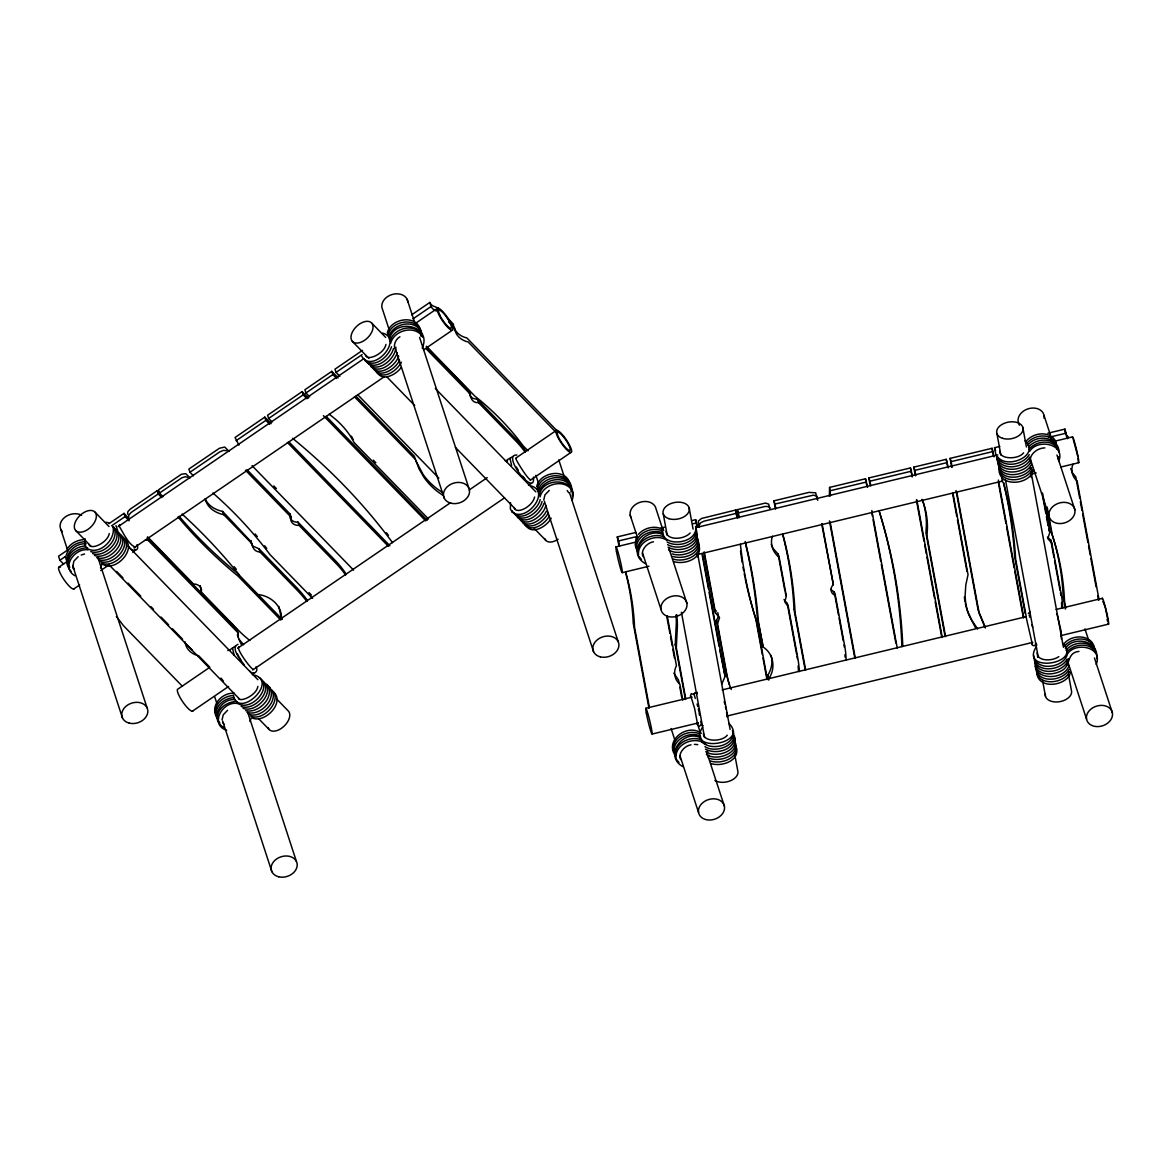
<?xml version="1.0" encoding="UTF-8"?>
<svg xmlns="http://www.w3.org/2000/svg" width="1171" height="1171" viewBox="0 0 1171 1171"><rect width="100%" height="100%" fill="white"/><g stroke="black" fill="none" stroke-linecap="round" stroke-linejoin="round"><path stroke-width="1.5" d="M251.077 541.734L222.666 511.434C215.435 509.912 208.116 505.813 205.145 498.714M251.092 540.68C251.663 545.774 253.697 551.98 260.006 551.98L297.097 590.14A195.147 150.576 -18.1 0 1 306.89 601.47M696.423 531.722C693.891 543.812 676.94 547.428 667.119 542.056M698.809 544.661C696.73 555.683 682.254 559.24 672.783 556.459M703.434 733.69C703.156 741.785 721.951 742.224 727.279 735.198M734.7 738.813C732.168 750.904 715.218 754.519 705.396 749.147M997.692 461.184C999.361 476.773 1024.888 474.035 1030.67 462.311M998.175 463.848C999.858 479.437 1025.386 476.699 1031.153 464.975M998.643 466.38C1000.327 481.969 1025.855 479.232 1031.622 467.522M999.112 468.927C998.409 487.721 1030.202 485.365 1033.422 469.732M999.756 451.318C999.478 459.413 1018.272 459.852 1023.6 452.826M1033.598 655.467C1035.427 671.949 1064.527 668.26 1067.425 653.74M1034.066 658C1035.75 673.588 1061.263 670.851 1067.044 659.127M1034.535 660.532C1036.364 677.028 1065.464 673.325 1068.362 658.805M1035.984 668.407C1037.667 683.981 1063.195 681.244 1068.962 669.534M1036.452 670.939C1038.135 686.528 1063.663 683.776 1069.43 672.066M1037.565 655.877L1037.667 657.326M829.346 496.211L829.58 487.414L865.501 478.763L867.55 487.341M830.488 495.919L829.58 487.414M690.363 696.262L691.241 693.627L693.949 694.535M697.404 555.405L697.316 556.898M1002.303 481.896L1001.732 476.919M1035.779 642.996C1036.701 646.202 1032.002 646.802 1031.666 643.655M1102.862 601.367L1105.234 607.325L1108.117 621.069M420.945 336.209L421.15 332.418M571.009 491.966L571.214 488.175M572.326 496.006L572.531 492.201M1047.855 433.226L1064.981 429.098L1064.922 429.845A13.335 10.29 -18.1 0 0 1064.922 430.591M1064.981 429.098L1066.239 433.885A13.335 10.29 -18.1 0 0 1066.883 437.427L1067.586 438.73M685.401 699.365L675.257 644.489L676.37 622.284A224.085 172.913 -18.1 0 0 676.004 615.038M685.796 699.043L676.311 647.709L677.424 625.519A224.085 172.913 -18.1 0 0 676.721 614.673M134.841 549.14L134.372 551.424L132.821 552.478M510.102 458.285L507.643 459.339L507.189 462.062M693.627 694.505L694.901 692.676L697.184 693.759M696.847 693.73L697.36 692.354M701.107 724.571L699.365 726.43L697.023 724.234M426.434 346.938L469.586 391.319L469.469 393.544M469.586 391.319C469.952 396.53 471.635 403.292 478.5 402.634L515.591 440.779A163.911 126.483 -18.1 0 1 525.237 452.226M249.833 640.478A162.213 125.165 -18.1 0 1 238.401 630.261L201.324 592.102C202.685 587.33 197.884 583.67 193.464 584.007L147.78 537.006M85.234 538.88L85.073 545.174L86.976 548.365M395.842 347.202C395.696 359.336 375.964 375.262 367.416 362.161M510.527 502.637L510.366 508.931L512.283 512.122M246.935 469.63L290.086 514.01C288.3 518.929 293.409 522.734 297.946 522.105L335.038 560.25A148.424 114.524 -18.1 0 1 345.987 573.805M290.086 514.01L291.14 517.231C289.354 522.149 294.463 525.955 299 525.325L336.092 563.471A148.424 114.524 -18.1 0 1 345.65 574.976M109.254 533.537C107.834 542.759 90.401 550.765 88.85 544.252M257.869 686.411C256.786 694.857 241.124 702.38 238.43 698.575M385.918 344.406C384.512 353.627 367.079 361.649 365.528 355.135M391.538 346.718C388.64 356.599 374.852 368.587 365.015 360.639M393.412 348.636C391.129 359.087 373.11 372.656 365.542 360.244M540.168 499.593C538.016 510.161 519.251 523.876 512.225 510.849M542.041 501.525C539.89 512.078 521.124 525.794 514.098 512.766M543.9 503.442C541.002 513.322 527.213 525.311 517.377 517.362M545.862 505.448C543.71 516.016 524.945 529.731 517.919 516.704M229.838 649.861L232.619 647.973M253.785 673.076L252.307 674.789M531.268 483.403L528.472 485.292M772.392 536.23C769.801 543.856 772.86 552.507 779.169 557.337L786.312 595.98L784.804 601.923L788.288 606.651L797.612 657.077A195.147 150.576 -18.1 0 1 799.369 671.598M662.976 528.399C658.131 548.555 698.721 544.925 695.647 526.394M1035.881 660.342C1029.997 679.795 1062.038 681.39 1068.494 667.002M721.804 684.054L725.083 676.37L702.556 554.454M636.19 537.826L635.18 545.071L637.902 552.756M706.977 753.597L707.694 751.27M708.294 757.637L709.011 755.295M1058.101 459.149L1058.818 456.807M1072.958 464.302C1070.514 470.039 1072.255 477.007 1077.1 480.915L1099.071 599.815M1002.347 481.383L1002.8 480.52M1028.314 613.399L1029.997 612.038M66.264 555.083L67.611 551.585M101.906 564.276L100.472 567.979M387.294 333.047C390.353 318.161 417.403 313.799 420.477 330.588M387.982 335.169C391.392 319.141 420.404 316.287 421.867 334.818M388.67 337.277C391.919 323.884 413.729 318.41 420.931 331.232M389.328 339.297C394.188 317.341 432.816 325.333 422.175 348.065M389.987 341.303C393.236 327.909 415.046 322.435 422.233 335.257M390.646 343.323C393.895 329.929 415.705 324.455 422.892 337.277M249.935 721.424L251.267 717.925M536.655 486.697C539.729 471.811 566.779 467.449 569.853 484.238M537.357 488.819C541.236 471.664 571.741 470.508 571.887 490.473M538.045 490.927C541.28 477.534 563.09 472.059 570.292 484.882M538.704 492.947C541.939 479.539 563.749 474.079 570.95 486.887M539.363 494.952C543.022 475.265 579.879 478.734 572.092 500.339M540.021 496.972C543.256 483.579 565.066 478.105 572.268 490.927M397.189 352.837C394.1 362.586 380.473 374.413 370.709 366.494M398.667 356.013C395.93 365.952 377.823 378.467 371.266 365.835M534.605 497.016C532.615 506.56 516.352 515.035 514.084 507.658M1029.236 454.582C1023.176 465.297 1003.269 468.561 996.682 456.91M1029.704 457.114C1023.63 467.917 1003.284 471.181 997.019 459.12M1030.173 459.661C1023.937 472.279 996.521 473.787 996.726 456.339M1032.105 470.054C1026.03 480.857 1005.684 484.121 999.419 472.059M1078.974 651.398C1066.854 652.584 1070.792 664.733 1062.946 669.914C1054.895 675.125 1040.111 676.472 1035.325 666.343M1069.913 674.613C1064.102 686.191 1039.145 689.075 1036.92 673.823M1058.657 461.374C1066.02 444.087 1037.887 438.217 1029.748 451.186M1096.188 664.411C1103.536 647.124 1075.417 641.254 1067.264 654.208M768.805 680.131L767.898 675.243C771.308 669.3 773.241 662.01 770.972 655.321M515.913 458.359C514.215 457.393 528.121 480.315 530.712 479.729M399.56 360.273C395.71 368.909 379.565 379.55 373.198 368.104M401.433 362.19C397.145 370.182 384.937 379.726 376.403 372.349M546.33 511.229C542.466 519.865 526.321 530.507 519.953 519.075M548.189 513.147C543.9 521.154 531.693 530.697 523.159 523.32M549.316 516.221C544.91 523.73 533.068 532.366 525.018 525.237M551.175 518.138C547.135 526.306 531.473 535.879 525.559 524.828M1032.72 642.396L1032.222 643.757L1026.03 616.736M1061.424 639.029L1061.219 631.667L1056.974 613.838M1042.512 493.006L1049.816 532.512L1047.811 538.572L1051.792 543.198L1061.116 593.609M729.518 684.947A162.213 125.165 -18.1 0 1 725.771 670.895L716.476 620.484L718.511 616.327L717.823 612.638M730.558 688.167A162.213 125.165 -18.1 0 1 726.825 674.115L717.53 623.704L719.565 617.629L715.554 613.019L714.5 609.798L703.873 552.331M67.01 549.258C70.67 543.095 77.813 539.641 84.868 539.597M67.698 551.38C71.358 545.203 78.501 541.763 85.556 541.719M822.071 523.598L833.357 584.651C829.668 587.754 830.488 593.96 835.333 595.322L844.642 645.748M401.053 367.562C396.457 374.544 382.039 382.244 376.93 371.954M638.4 534.342C644.021 528.033 653.667 525.428 661.527 528.78M1026.382 440.911C1032.002 434.587 1041.648 431.982 1049.523 435.334M1027.069 443.019C1032.69 436.71 1042.336 434.09 1050.211 437.456M1027.772 445.141C1036.276 434.031 1058.379 436.036 1059.126 452.182M1028.431 447.146C1035.34 438.964 1050.87 436.783 1057.252 446.678M1029.089 449.166C1035.998 440.984 1051.529 438.803 1057.911 448.683M1063.912 643.933C1071.743 633.687 1092.865 634.14 1094.636 649.071M1064.6 646.055C1071.524 637.873 1087.054 635.677 1093.436 645.572M1065.288 648.163C1074.788 635.355 1099.247 640.844 1096.7 658.673M1065.947 650.183C1072.87 642.001 1088.401 639.805 1094.783 649.7M1066.605 652.203C1073.529 644.006 1089.059 641.825 1095.441 651.72M702.571 727.206C685.635 753.948 750.567 744.434 728.772 723.297M1036.233 646.846C1019.297 673.588 1084.229 664.074 1062.434 642.938M78.179 556.664L73.89 561.143L72.704 566.764M399.897 336.75C395.403 339.253 393.383 345.43 394.92 348.621M227.555 710.314L223.251 714.793L222.036 719.902M549.258 490.4L544.969 494.879L543.739 500.002M690.143 532.995C683.864 540.021 666.431 540.519 666.094 531.327M698.443 722.697L697.579 724.351L694.637 708.587L690.905 696.335L691.534 697.096M1031.153 477.461L1031.753 472.469M67.581 550.048L58.55 556.225L59.867 560.25L63.673 564.173M411.665 314.853L429.772 302.469L430.138 303.113A13.335 10.29 -18.1 0 0 432.743 305.807L437.559 307.797L439.989 310.3M109.005 523.642L124.009 513.381L128.078 517.567L129.132 520.788L125.063 516.601L124.009 513.381M162.974 496.724L157.148 490.737L130.083 509.253L127.771 511.786L127.683 514.201M271.16 423.609L264.836 417.11L235.049 437.486L238.913 445.112M308.441 398.125L302.118 391.626L267.603 415.222L268.657 418.457L272.082 421.984M338.156 377.867L331.803 371.339L304.884 389.753L305.938 392.973L309.715 396.852M362.527 350.349L334.979 369.172L336.033 372.393L339.839 376.315M59.867 560.25L65.898 556.137M412.982 318.878L431.089 306.495L429.772 302.469M111.552 525.838L125.063 516.601M157.148 490.737L158.202 493.957L131.137 512.488L128.825 515.02L128.737 517.436M193.449 475.85L189.951 472.25L219.738 451.918L223.441 450.337L226.413 450.659M236.103 440.706L265.89 420.345L264.836 417.11M268.657 418.457L303.172 394.861L302.118 391.626M305.938 392.973L332.857 374.559L331.803 371.339M336.033 372.393L362.132 354.564M59.326 566.837L66.864 561.67M118.139 526.628L363.976 358.575M415.251 323.533L437.866 308.061M73.612 589.086L79.643 584.973M100.75 570.54L108.288 565.388M133.933 547.852L384.293 376.725M423.507 349.909L452.152 330.324A13.335 3.001 55.6 0 0 444.395 313.404A13.335 3.001 55.6 0 0 438.481 313.857A13.335 3.001 55.6 0 0 452.152 330.324M209.741 667.324L178.065 688.987A13.335 3.001 55.6 0 0 182.749 701.824A13.335 3.001 55.6 0 0 192.995 710.797M238.401 647.739L449.532 503.413M469.147 490.005L487.238 477.636M515.899 458.051L556.62 430.211M192.351 711.251L228.55 686.499M252.687 670.002L504.555 497.836M530.185 480.315L570.906 452.474A13.335 3.001 55.6 0 0 563.149 435.553A13.335 3.001 55.6 0 0 557.235 436.007A13.335 3.001 55.6 0 0 570.906 452.474M505.287 460.862L507.424 460.115M227.803 650.549L229.94 649.803M1058.833 656.609C1052.026 661.556 1037.169 661.322 1037.111 652.994M238.43 648.031C239.44 653.681 251.121 668.875 253.229 669.402M653.462 541.807C646.085 542.905 640.083 551.57 643.201 556.62M690.992 744.829C683.601 745.927 677.599 754.607 680.732 759.642M81.209 555.025L84.546 554M618.874 545.54L617.278 536.918L636.014 532.41M660.971 528.019L664.44 527.184M692.193 520.51L695.662 519.675L697.477 527.038M737.554 518.021L735.622 510.044L701.488 518.475L698.311 521.08L699.233 527.199M738.755 517.567L737.291 509.648L765.497 503.062L768.703 504.13L769.669 508.36M775.392 508.741L773.929 500.822L808.956 492.391L815.689 492.815L817.036 498.831M869.98 484.179L868.838 477.958L910.467 467.932L912.502 476.524M915.371 475.689L913.79 467.141L946.256 459.31L948.305 467.873M951.745 467.331L950.091 458.388L992.057 448.288L994.091 456.866M996.009 455.607L994.545 447.688L999.8 446.414M617.278 536.918L618.595 540.943L637.331 536.435M1049.172 437.251L1066.298 433.124M693.247 523.73L696.716 522.895M736.676 513.264L704.02 521.154L700.697 522.749L699.292 525.032M737.291 509.648L738.345 512.869L765.263 506.414L768.732 506.633L770.05 507.994M773.929 500.822L774.982 504.042L813.377 495.172L816.743 496.036L817.753 500.251M830.634 490.634L866.555 481.984M868.838 477.958L869.892 481.193L911.521 471.166M913.79 467.141L914.844 470.361L947.31 462.545M950.091 458.388L951.145 461.623L993.11 451.508M615.931 546.886L635.472 542.173M695.867 527.623L997.853 454.904M1054.705 441.204L1072.46 436.929M622.313 572.634L648.954 566.222M696.921 554.673L1002.464 481.076M1030.875 474.24L1036.203 472.952M1061.087 466.966L1078.842 462.691M645.763 708.294L691.959 697.169M722.156 689.895L1025.913 616.736M1056.11 609.462L1102.292 598.337M652.145 734.041L698.34 722.917M726.752 716.081L1032.295 642.498M1060.721 635.648L1108.674 624.099M118.9 525.603C121.74 530.243 128.912 545.32 135.06 546.916M1044.869 447.893C1037.447 447.834 1029.28 454.582 1030.436 460.964M86.244 543.827C71.87 542.466 60.072 560.045 71.124 571.404M85.468 545.979C76.569 546.242 66.762 553.341 67.42 563.002M87.562 547.852C78.208 547.706 67.42 554.776 68.079 565.008M88.22 549.872C74.798 547.647 60.394 567.496 74.915 575.737M234.244 693.247C221.612 692.324 209.17 706.274 217.191 718.174M233.497 695.501C224.583 695.764 214.776 702.863 215.435 712.524M234.185 697.609C225.271 697.872 215.479 704.971 216.123 714.632M234.844 699.629C220.397 698.326 209.404 718.979 223.412 727.25M236.937 701.502C227.584 701.356 216.781 708.426 217.44 718.657M237.596 703.522C222.578 700.624 209.097 724.644 226.691 730.309M703.054 725.61L701.839 725.508M694.418 744.361L697.726 744.624M525.618 451.011A163.911 126.483 -18.1 0 0 514.552 437.544L477.446 399.399L472.66 398.272L469.952 395.476M512.781 456.456L510 458.359L511.61 465.516M237.991 644.299C229.677 648.046 241.724 660.649 244.358 665.318M235.298 646.129L232.517 648.031L234.127 655.204M307.329 600.24A195.147 150.576 -18.1 0 0 296.043 586.905L258.952 548.76L252.951 546.14L251.194 542.744M1036.935 645.016L1035.413 643.933M382.566 333.091C404.361 339.195 372.685 374.442 361.81 356.394M531.18 485.965C551.278 491.747 525.706 523.364 511.976 511.903M105.888 522.207L108.727 522.822M254.517 675.096C278.581 682.064 238.474 719.858 233.292 695.12M245.69 710.636C258.367 713.9 275.214 697.096 267.442 685.094M247.008 712.363C259.742 716.681 277.293 699.248 269.403 687.114M258.323 594.575C270.325 595.922 282.05 605.422 281.406 618.332L278.8 606.432M1078.052 460.291L1078.125 458.315M116.28 530.609C129.952 540.255 109.986 562.329 96.71 557.674M118.242 532.615C132.016 542.305 111.611 564.832 98.379 559.475M120.115 534.532C133.889 544.222 113.47 566.749 100.252 561.392M121.974 536.464C135.748 546.14 115.344 568.667 102.111 563.324M123.848 538.382C138.602 548.496 114.143 574.2 101.599 563.397M86.683 548.16C98.598 556.166 115.724 540.138 113.089 527.287M259.215 677.628C273.794 687.714 250.023 712.949 237.171 702.951M261.089 679.546C274.863 689.221 254.444 711.763 241.226 706.406M262.948 681.463C276.722 691.153 256.317 713.681 243.085 708.323M266.871 685.503L269.711 687.318M268.73 687.421C282.504 697.096 262.099 719.623 248.867 714.281M272.477 691.256C286.251 700.931 265.832 723.473 252.599 718.116M252.146 543.9L223.72 514.669C215.727 513.059 207.677 508.009 205.408 499.754M145.467 539.758L148.293 540.49L237.976 632.764L238.43 637.946L241.314 644.489M516.879 455.021C500.72 454.202 535.967 499.153 533.434 477.124M662.918 533.01C651.969 527.945 635.019 536.142 636.57 549.301M663.576 535.015C645.645 525.325 625.621 552.99 645.426 563.646M699.746 733.924C688.797 728.86 671.847 737.057 673.398 750.216M701.092 738.052C683.176 728.347 663.152 756.027 682.956 766.683M672.315 553.927C682.122 557.294 700.258 551.804 697.916 539.011M673.252 559.006C683.952 562.914 703.508 555.478 698.384 541.544M673.72 561.538C683.527 564.905 701.663 559.431 699.321 546.623M710.124 758.486C719.931 761.853 738.067 756.364 735.725 743.57M710.592 761.018C720.399 764.385 738.535 758.896 736.193 746.103M711.06 763.551C720.868 766.917 739.003 761.443 736.661 748.635M667.587 544.603C678.404 551.321 701.239 543.886 695.998 528.604M668.056 547.135C678.126 553.195 699.116 547.721 696.935 533.683M668.539 549.799C678.829 556.957 703.742 548.306 695.998 533.844M704.927 746.615C715.218 753.773 740.116 745.122 732.373 730.66M705.879 751.811C716.754 758.574 739.648 751.035 734.276 735.695M706.376 754.475C716.696 761.809 742.063 752.646 733.588 738.272M436.241 311.003L434.06 309.832A13.335 10.29 -18.1 0 1 431.455 307.139L431.089 306.495M835.333 595.322L834.279 592.102L830.678 589.32M1033.408 470.215L1030.085 468.063M1070.938 673.237L1068.655 671.773M662.42 531.005C651.486 525.706 634.316 533.947 635.868 547.194M664.425 537.152C653.491 531.854 636.321 540.094 637.888 553.341M700.639 736.149C689.704 730.85 672.535 739.091 674.086 752.338M701.956 740.174C691.022 734.89 673.852 743.131 675.404 756.364M1051.792 543.198L1050.738 539.977L1047.43 537.123M191.942 649.7L185.882 644.123M1050.402 437.559L1055.905 442.536M661.732 528.897L663.811 530.243M667.177 540.519C656.536 532.644 636.878 541.295 638.546 555.347M701.341 733.28C687.816 722.961 664.059 740.101 675.433 755.793M705.747 744.229C695.208 735.3 674.408 743.805 676.062 758.384M441.555 491.937L437.193 488.863A96.739 74.651 -18.1 0 1 423.024 474.299L415.968 461.037M442.609 495.157L438.247 492.098A96.739 74.651 -18.1 0 1 424.078 477.519L419.028 468.898L414.314 456.207L355.925 396.149M112.811 526.76C125.839 536.991 105.756 558.684 92.597 553.532M114.978 528.882C127.376 539.348 107.527 560.514 94.456 555.449M267.749 685.313L265.568 683.776M250.74 716.198C264.456 721.76 283.382 698.589 271.248 689.631M90.723 551.6C103.37 555.727 120.159 539.319 113.631 526.877M788.288 606.651L787.234 603.431L783.999 599.596M715.569 610.413L716.476 611.086M187.419 477.314L185.384 476.685L181.915 477.768L159.578 493.006L158.524 489.785L181.446 474.24L185.721 473.67L190.039 477.87M745.722 544.647A797.597 615.448 -18.1 0 1 757.359 618.229L763.155 647.08C773.694 653.711 775.817 668.421 768.952 678.463L767.898 675.243M1025.093 440.925C1040.741 455.065 1007.426 469.878 997.648 456.88M702.029 742.033C711.324 751.401 735.505 745.649 733.339 730.631M249.686 671.012C252.995 675.784 259.201 671.656 255.951 666.797M243.612 644.723L239.016 639.264M1068.42 437.105L1066.269 434.704M779.169 557.337L778.115 554.117L773.197 548.584L771.265 544.471M128.444 546.506C130.801 551.775 140.359 552.009 136.992 544.676M447.263 317.78L453.323 324.016C453.777 331.232 460.071 336.545 466.834 337.907L557.528 431.279M448.566 321.805L454.641 328.041C455.095 335.272 461.389 340.571 468.151 341.947L555.698 431.997M426.361 346.235L474.753 396.018A392.109 302.557 -18.1 0 1 523.013 445.639L528.077 450.864M426.215 348.856L470.64 394.539M371.69 323.035A13.335 7.934 -44.2 0 1 361.78 341.873A13.335 7.934 -44.2 0 1 352.559 331.686A13.335 7.934 -44.2 0 1 371.69 323.035L385.683 337.424M435.319 388.479L535.85 491.893M352.325 341.361L368.88 358.385M386.693 376.711L414.68 405.503M455.402 447.395L515.225 508.917M534.313 528.545L545.759 540.329M357.609 394.598L438.847 478.149M332.857 374.559L336.663 378.482M354.432 396.764L415.368 459.427M373.315 460.144L375.832 462.735M428.513 519.046L354.228 442.653L350.407 436.168A122.882 94.822 -18.1 0 0 329.095 414.241M326.124 416.32L427.181 520.275M303.172 394.861L306.963 398.755M323.386 415.646L425.717 520.905M288.842 441.804L389.899 545.759M265.89 420.345L269.681 424.239M287.363 442.433L388.435 546.389M273.838 485.95L276.385 488.556M252.043 465.663L353.583 570.116M229.179 451.347L224.671 447.044L219.431 448.273L188.897 469.029L189.951 472.25M245.456 470.244L291.14 517.231M308.983 592.541L311.501 595.131M312.555 598.352L269.842 554.425A599.479 462.574 -18.1 0 0 212.917 493.02M282.255 619.415L237.025 572.897A658.204 507.892 -18.1 0 1 179.134 516.265M158.202 493.957L161.7 497.558M280.791 620.059L238.079 576.132A658.204 507.892 -18.1 0 1 177.992 516.894M148.497 538.572L236.923 629.53L237.976 632.764M95.012 512.151A13.335 7.934 -44.2 0 1 85.102 531.005A13.335 7.934 -44.2 0 1 75.895 520.802A13.335 7.934 -44.2 0 1 95.012 512.151L109.005 526.555M128.093 546.184L257.898 679.707M276.985 699.336L288.432 711.119A13.335 7.934 -44.2 0 1 282.767 727.323A13.335 7.934 -44.2 0 1 268.042 727.615M116.646 571.389L122.984 577.903M128.063 583.129L140.754 596.185M150.913 606.622L153.445 609.227M161.056 617.058L168.668 624.89M172.474 628.812L182.632 639.249M209.594 666.987L198.675 655.76C191.927 654.384 185.618 649.085 185.164 641.869M75.661 530.492L90.928 546.198M108.742 564.524L239.821 699.35M258.908 718.979L269.081 729.46M182.456 686.352L123.336 625.548A392.109 302.557 -18.1 0 0 116.368 616.546M522.632 476.202L524.842 478.676M1052.846 437.486L1055.217 440.428L1057.164 449.503M641.445 559.489L639.059 556.547M678.975 762.526L676.589 759.569M221.026 678.082L223.441 681.2M977.609 628.886L971.842 620.352L967.656 611.35A96.739 74.651 -18.1 0 1 965.387 603.519M567.188 490.532L568.711 492.713M224.1 724.366L222.724 722.434M218.479 718.906L216.357 715.818M219.841 723.034L217.704 719.945M74.08 568.711L72.661 566.266L73.363 568.784M69.806 567.364L67.669 564.276M1031.212 474.328L1031.007 473.757M975.575 627.905L968.71 614.57A96.739 74.651 -18.1 0 1 965.138 595.322L965.782 585.149L968.036 574.683L952.901 492.801M1031.183 463.174L1029.777 458.959M67.142 562.417L65.371 556.752M516.338 467.024L518.226 470.171M239.484 657.751L240.743 659.859M733.339 735.856L734.89 738.696M351.344 436.139L353.174 439.432M237.347 653.755L238.855 656.711M1065.888 434.06L1065.566 433.402A13.335 10.29 -18.1 0 1 1064.981 431.309M1073.251 439.33L1077.803 456.397M985.455 627.7L978.151 610.223L956.034 490.547M985.192 627.744L979.205 613.443L956.751 491.981M117.715 530.873L115.988 525.589M673.867 673.179L678.521 680.044L679.18 683.615M1067.308 661.981L1068.86 666.445M1107.019 619.518L1107.532 620.937M1029.104 615.009L1029.953 617.41M694.462 695.603L695.281 698.428M1044.049 415.544L1051.338 437.837M1056.945 454.977L1074.876 509.839A13.335 10.29 -18.1 0 1 1057.106 523.305A13.335 10.29 -18.1 0 1 1053.856 505.726A13.335 10.29 -18.1 0 1 1074.876 509.839M1019.312 425.205L1018.185 421.765A13.335 10.29 -18.1 0 1 1030.948 408.181A13.335 10.29 -18.1 0 1 1044.108 418.281M1029.953 457.773L1049.011 516.074M1084.946 628.856L1088.869 640.859M1094.475 658L1112.406 712.876A13.335 10.29 -18.1 0 1 1094.636 726.342A13.335 10.29 -18.1 0 1 1091.387 708.748A13.335 10.29 -18.1 0 1 1112.406 712.876M1048.762 529.292L1049.816 532.512M1067.484 660.81L1086.542 719.096M994.545 447.688L995.599 450.908M833.357 584.651L821.676 523.964M785.258 592.746L786.312 595.98M716.476 620.484L717.53 623.704M725.083 676.37L719.726 649.846M662.801 529.555L656.067 508.975A13.335 10.29 -18.1 0 0 639.586 502.432A13.335 10.29 -18.1 0 0 631.125 517.728M668.963 548.409L686.894 603.285A13.335 10.29 -18.1 0 1 669.124 616.751A13.335 10.29 -18.1 0 1 665.875 599.157A13.335 10.29 -18.1 0 1 686.894 603.285M675.257 644.489L676.311 647.709M630.203 515.211L637.492 537.504M642.528 552.932L661.03 609.505M698.077 725.727L699.76 730.865M706.494 751.445L724.425 806.307A13.335 10.29 -18.1 0 1 706.64 819.773A13.335 10.29 -18.1 0 1 703.39 802.194A13.335 10.29 -18.1 0 1 724.425 806.307M671.1 728.523L675.023 740.526M680.058 755.968L698.56 812.542M558.772 459.896L564.437 477.197M569.516 492.771L618.156 641.576M535.894 475.265L538.719 483.916M544.369 501.232L593.58 651.764M477.446 399.399L478.5 402.634M407.142 299.322L414.49 321.82M419.584 337.394L468.795 487.926M389.343 330.266L382.566 309.51A13.335 10.29 -18.1 0 1 392.051 294.521A13.335 10.29 -18.1 0 1 407.874 301.913M395.008 347.582L444.204 498.114M297.946 522.105L299 525.325M258.952 548.76L260.006 551.98M222.666 511.434L223.72 514.669M247.813 712.685L296.439 861.49M201.324 592.102L200.241 585.632M214.747 696.906L217.001 703.83M222.666 721.131L271.862 871.678M147.239 537.269L148.293 540.49M97.866 557.308L147.078 707.84M60.848 529.424L67.069 548.452M72.719 565.754L122.487 718.028M237.376 634.726L238.05 637.083M997.487 459.091L998.409 462.428M1032.032 624.714L1032.661 627.173M697.082 704.064L697.711 706.537M1070.748 468.502L1072.446 472.923L1075.783 476.89L1079.721 498.187M724.205 701.473L724.82 704.02M698.326 709.041L698.941 711.587M725.391 706.508L725.932 708.967M699.043 712.861L699.585 715.305M1080.365 501.73L1082.004 510.6M1082.663 514.157L1087.918 542.554M1088.576 546.096L1090.216 554.981M1090.86 558.523L1096.115 586.92M1097.754 595.79L1098.53 600.225M1047.152 507.102L1052.392 535.44A392.109 302.557 -18.1 0 1 1064.512 601.03L1065.786 607.925M1046.815 508.39L1051.075 531.414A392.109 302.557 -18.1 0 1 1063.195 597.005L1065.42 609.066M1043.127 498.773L1045.776 513.132M1046.435 516.718L1048.104 525.691M1050.738 539.977L1053.959 557.352M1054.588 560.836L1060.062 590.389M1022.781 427.313L1026.425 446.985M1031.051 472.03L1063.444 647.3M1068.406 674.13L1071.377 690.231A13.335 8.431 -10.5 0 1 1059.374 701.736A13.335 8.431 -10.5 0 1 1045.279 694.257M996.916 433.533L1000.883 455.007M1005.508 480.037L1038.238 657.107M1042.541 680.351L1045.513 696.452M1026.279 616.868L1015.667 559.489A665.465 513.484 -18.1 0 0 1003.591 482.613M1025.225 613.633L1014.613 556.269A665.465 513.484 -18.1 0 0 1003.357 482.598M998.38 480.081L1023.791 617.527M992.057 448.288L993.374 455.431M998.321 482.203L1005.904 523.261M1006.562 526.833L1014.159 567.891M1014.818 571.463L1023.395 617.878M951.145 461.623L952.14 466.98M946.256 459.31L947.573 466.439M952.506 493.137L956.795 516.279M957.454 519.836L966.983 571.463M914.844 470.361L915.795 475.499M945.524 636.321L926.978 536.011L927.447 528.355A122.882 94.822 -18.1 0 0 922.089 499.388M945.129 636.687L925.924 532.776L926.393 525.135A122.882 94.822 -18.1 0 0 922.338 499.622M916.791 499.724L942.201 637.17M910.467 467.932L912.107 476.86M916.395 500.076L923.992 541.134M924.651 544.691L926.305 553.62M926.964 557.191L934.546 598.249M935.205 601.821L941.806 637.522M869.892 481.193L870.756 485.848M871.839 510.556L897.235 648.002M865.501 478.763L866.818 485.906M871.766 512.678L872.439 516.25M873.098 519.822L880.68 560.88M881.339 564.451L895.859 642.996M830.195 522.354L855.284 658.102M829.463 520.919L854.889 658.453M834.279 592.102L838.451 614.702M839.095 618.186L843.266 640.786M774.982 504.042L775.861 508.8M805.648 670.002L795.05 612.623A599.479 462.574 -18.1 0 0 782.77 534.108M793.997 609.403L805.253 670.354M778.115 554.117L784.936 590.989M787.234 603.431L796.558 653.842M738.345 512.869L739.223 517.611M763.155 647.08L758.413 621.45A797.597 615.448 -18.1 0 0 745.195 541.456M767.356 679.224L756.744 621.845A658.204 507.892 -18.1 0 1 740.394 544.31M735.622 510.044L736.793 516.382M762.321 654.487L755.69 618.625A658.204 507.892 -18.1 0 1 745.239 578.723M762.98 658.073L766.961 679.575M704.269 551.965L715.554 613.019M695.662 519.675L696.686 525.194M702.161 554.82L708.455 588.881M709.114 592.467L719.067 646.26M689.119 507.672L693.086 529.131M697.711 554.176L730.104 729.445M734.744 754.49L737.715 770.577A13.335 8.431 -10.5 0 1 730.675 780.676A13.335 8.431 -10.5 0 1 714.895 780.428M663.254 513.893L667.221 535.367M681.434 612.272L704.576 737.467M667.265 616.019L676.443 665.699C673.164 671.73 674.364 679.736 679.839 684.069L682.81 700.141M666.928 617.307L669.885 633.277M670.529 636.834L672.169 645.704M672.827 649.246L674.467 658.131M679.839 687.172L681.815 697.887M618.595 540.943L619.561 546.11M649.305 707.05L634.55 627.217A392.109 302.557 -18.1 0 0 625.724 572.253M648.968 708.338L633.233 623.192A392.109 302.557 -18.1 0 0 625.87 573.57M726.576 712.261L727.323 717.281M700.844 721.234L701.136 723.59M558.069 539.231A13.335 7.934 -44.2 0 1 544.705 538.499M74.241 588.647A13.335 3.001 55.6 0 1 63.044 578.225A13.335 3.001 55.6 0 1 60.453 567.145M255.132 533.932A599.479 462.574 -18.1 0 1 257.298 536.538M264.705 545.803A599.479 462.574 -18.1 0 1 266.754 548.496M182.12 514.069A797.597 615.448 -18.1 0 1 239.47 575.181M234.156 566.691A797.597 615.448 -18.1 0 1 236.293 569.311M292.589 438.32A866.203 668.378 -18.1 0 1 392.534 542.641M386.445 532.717A866.203 668.378 -18.1 0 1 388.465 535.396M62.414 531.663A13.335 10.29 -18.1 0 1 64.332 517.67A13.335 10.29 -18.1 0 1 81.56 515.255M844.672 645.733A148.424 114.524 -18.1 0 1 846.106 660.342M782.975 535.674A599.479 462.574 -18.1 0 1 793.997 609.403M844.028 644.914A148.424 114.524 -18.1 0 1 844.364 647.329M844.979 654.648A148.424 114.524 -18.1 0 1 845.052 657.121M796.983 656.243A195.147 150.576 -18.1 0 1 797.349 658.644M798.139 665.933A195.147 150.576 -18.1 0 1 798.432 670.837M1061.131 593.609A163.911 126.483 -18.1 0 1 1062.697 608.188M1060.487 592.775A163.911 126.483 -18.1 0 1 1060.838 595.19M1061.526 602.494A163.911 126.483 -18.1 0 1 1061.687 607.442M744.902 577.098A658.204 507.892 -18.1 0 1 744.273 573.849M743.658 570.614A658.204 507.892 -18.1 0 1 743.058 567.35M742.238 562.461A658.204 507.892 -18.1 0 1 740.526 550.985M731.231 689.514A162.213 125.165 -18.1 0 1 730.338 687.231M879.04 510.702A866.203 668.378 -18.1 0 1 902.812 646.451M879.45 512.181A866.203 668.378 -18.1 0 1 901.89 646.553M965.065 601.909A96.739 74.651 -18.1 0 1 964.377 597.049M1102.262 599.157A13.335 0.878 76.5 0 1 1106.434 611.438A13.335 0.878 76.5 0 1 1107.986 623.104M1072.431 437.749A13.335 0.878 76.5 0 1 1076.603 450.03A13.335 0.878 76.5 0 1 1078.154 461.696M119.764 524.608L119.105 525.764L119.764 524.608M238.84 647.109L238.196 648.266L238.84 647.109M278.596 876.772A13.335 10.29 -18.1 0 0 297.171 864.081A13.335 10.29 -18.1 0 0 276.693 858.899A13.335 10.29 -18.1 0 0 278.596 876.772M600.313 656.858A13.335 10.29 -18.1 0 0 618.888 644.167A13.335 10.29 -18.1 0 0 598.396 638.985A13.335 10.29 -18.1 0 0 600.313 656.858M450.937 503.208A13.335 10.29 -18.1 0 0 469.512 490.517A13.335 10.29 -18.1 0 0 449.035 485.336A13.335 10.29 -18.1 0 0 450.937 503.208M439.681 314.838A10.89 2.444 55.6 0 0 450.85 328.29A10.89 2.444 55.6 0 0 444.512 314.457A10.89 2.444 55.6 0 0 439.681 314.838M558.421 436.988A10.89 2.444 55.6 0 0 569.604 450.44A10.89 2.444 55.6 0 0 563.266 436.607A10.89 2.444 55.6 0 0 558.421 436.988M129.234 723.122A13.335 10.29 -18.1 0 0 147.809 710.431A13.335 10.29 -18.1 0 0 127.317 705.249A13.335 10.29 -18.1 0 0 129.234 723.122M646.319 713.11A13.335 0.878 76.5 0 0 651.896 733.983A13.335 0.878 76.5 0 0 648.646 716.403A13.335 0.878 76.5 0 0 646.319 713.11M616.488 551.702A13.335 0.878 76.5 0 0 622.064 572.575A13.335 0.878 76.5 0 0 618.815 554.995A13.335 0.878 76.5 0 0 616.488 551.702M668.904 518.68A13.335 8.431 -10.5 0 0 689.353 509.853A13.335 8.431 -10.5 0 0 670.295 503.808A13.335 8.431 -10.5 0 0 668.904 518.68M1002.566 438.32A13.335 8.431 -10.5 0 0 1023.03 429.508A13.335 8.431 -10.5 0 0 1003.957 423.448A13.335 8.431 -10.5 0 0 1002.566 438.32"/></g></svg>
